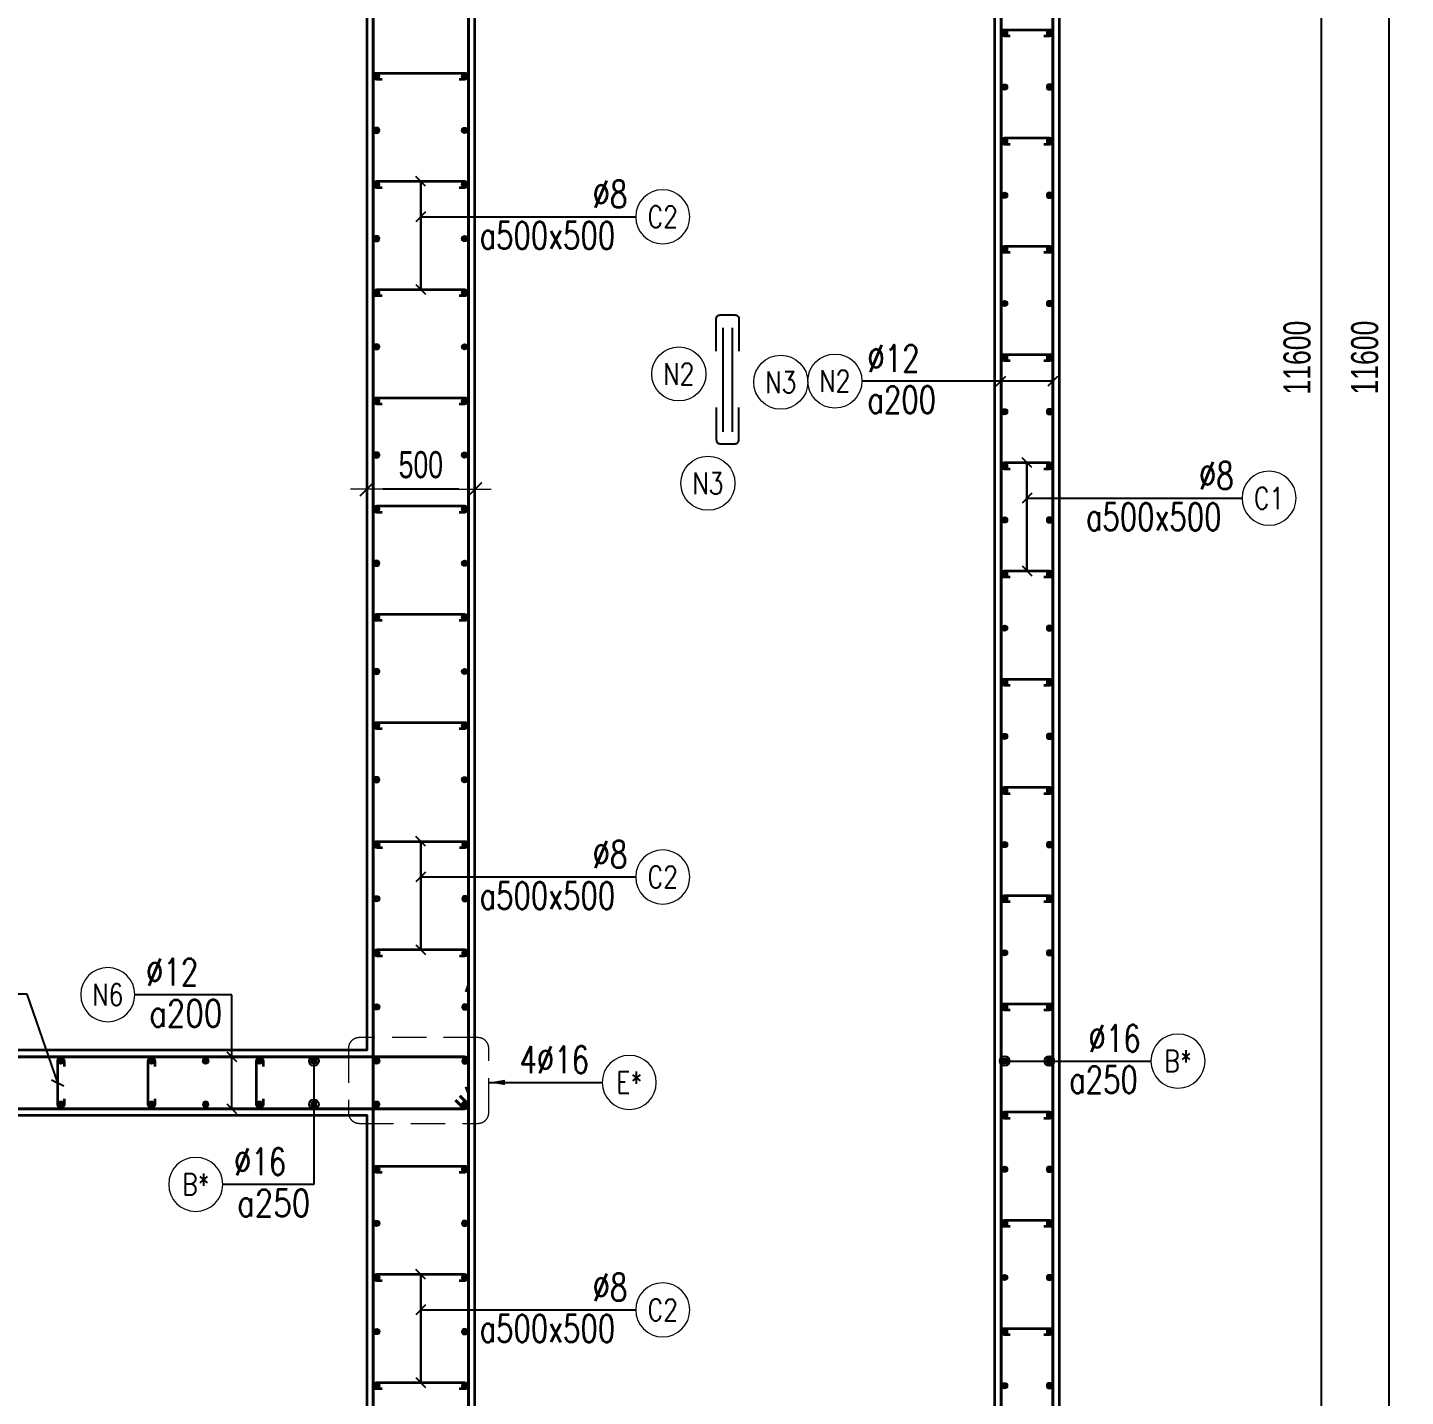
# Model space of a CAD drawing. Header units: millimetres. Extents: x 738475 to 1279438, y -34239 to 156422.
# Drawn here: x 1178206 to 1184571, y 98999 to 105323 of the extents above; entities that cross this region are included whole.
import ezdxf
from ezdxf.enums import TextEntityAlignment as Align

# ---------------------------------------------------------------- set-up
doc = ezdxf.new("R2010")
doc.units = ezdxf.units.MM
doc.header["$MEASUREMENT"] = 0
doc.linetypes.add('HIDDEN', pattern=[9.525, 6.35, -3.175])
doc.linetypes.add('HIDDEN2', pattern=[4.7625, 3.175, -1.5875])
doc.layers.get('0').update_dxf_attribs({"lineweight": 20})
doc.layers.get('Defpoints').update_dxf_attribs({"color": 151, "lineweight": 9})
doc.layers.add('Hidden', color=9, linetype='HIDDEN')
doc.layers.add('Ligature', color=1, linetype='Continuous')
for name, color, linetype, lineweight in [('KC-LEADER', 153, 'Continuous', 18), ('KC-THEP', 6, 'Continuous', 40), ('NDC_S_DIM', 1, 'Continuous', 15), ('NDC_S_HIDDEN', 8, 'HIDDEN2', 13), ('NDC_S_LEADER', 1, 'Continuous', 15), ('NDC_S_REBAR', 4, 'Continuous', 35), ('NDC_S_STIRRUP', 4, 'Continuous', 40), ('NDC_S_VN TEXT', 7, 'Continuous', 20), ('NDC_S_WALL', 6, 'Continuous', 35)]:
    doc.layers.add(name, color=color, linetype=linetype, lineweight=lineweight)
doc.styles.add('NDC_DIM', font='', dxfattribs={"width": 0.75})
doc.styles.add('NDC_EN TXT', font='romans.shx', dxfattribs={"width": 0.8})
doc.styles.get('NDC_DIM').set_extended_font_data('Dotum')
doc.dimstyles.new('NDC_dim_30', dxfattribs={"dimscale": 30, "dimtxt": 2.5, "dimasz": 1.5, "dimexe": 1.5, "dimexo": 2.5, "dimgap": 1, "dimtad": 1, "dimdec": 0, "dimzin": 0, "dimdsep": 46, "dimtxsty": 'NDC_DIM', "dimblk": 'DIMMARK', "dimcen": 0.09, "dimdle": 1.2, "dimclrd": 1, "dimclre": 1, "dimclrt": 3, "dimadec": 0, "dimazin": 0, "dimtfac": 1, "dimtdec": 0, "dimtix": 1, "dimtofl": 0, "dimtmove": 0, "dimatfit": 3, "dimfxl": 6, "dimfxlon": 1, "dimtolj": 1, "dimtzin": 0, "dimarcsym": 0})
doc.dimstyles.new('NDC_dim_50', dxfattribs={"dimscale": 50, "dimtxt": 2.5, "dimasz": 1.5, "dimexe": 1.5, "dimexo": 2.5, "dimgap": 1, "dimtad": 1, "dimdec": 0, "dimzin": 0, "dimdsep": 46, "dimtxsty": 'NDC_DIM', "dimblk": 'DIMMARK', "dimcen": 0.09, "dimdle": 1.2, "dimclrd": 1, "dimclre": 1, "dimclrt": 3, "dimadec": 0, "dimazin": 0, "dimtfac": 1, "dimtdec": 0, "dimtix": 1, "dimtofl": 0, "dimtmove": 0, "dimatfit": 3, "dimfxl": 6, "dimfxlon": 1, "dimtolj": 1, "dimtzin": 0, "dimarcsym": 0})

# ---------------------------------------------------------------- blocks, each defined once
blk = doc.blocks.new('THEP')
at = {"layer": 'KC-LEADER', "color": 6}
blk.add_circle((0, 0), 14, dxfattribs=at)
at = {"layer": 'KC-THEP'}
for p, q in [((-14, 0), (14, 0)), ((9.9, 9.9), (-9.9, -9.9)), ((-9.9, 9.9), (9.9, -9.9)), ((0, 14), (0, -14))]:
    blk.add_line(p, q, dxfattribs=at)
blk = doc.blocks.new('DIMMARK')
at = {"layer": 'NDC_S_DIM', "color": 1}
blk.add_line((-1.5, 0), (1, 0), dxfattribs=at)
at = {"layer": 'NDC_S_DIM', "color": 2, "const_width": 0.1}
blk.add_lwpolyline([(-0.424, -0.424), (0.424, 0.424)], dxfattribs=at)
blk = doc.blocks.new('*U13')
blk.add_circle((-2.5, 0), 2.5)
at = {"layer": 'NDC_S_VN TEXT', "color": 3, "style": 'NDC_EN TXT', "width": 0.75}
blk.add_attdef('DK1', (0.5, 0.85), '', height=2.5, dxfattribs=at)
at = {"layer": 'NDC_S_VN TEXT', "color": 7, "style": 'NDC_EN TXT', "width": 0.8}
blk.add_attdef('SH2', text='', height=2, dxfattribs=at).set_placement((-2.5, 0), align=Align.MIDDLE)
blk = doc.blocks.new('*U11')
blk.add_circle((-2.5, 0), 2.5)
at = {"layer": 'NDC_S_VN TEXT', "color": 3, "style": 'NDC_EN TXT', "width": 0.75}
for tag, p in [('DK1', (0.5, 0.85)), ('KC1', (0.5, -2.97))]:
    blk.add_attdef(tag, p, '', height=2.5, dxfattribs=at)
at = {"layer": 'NDC_S_VN TEXT', "color": 7, "style": 'NDC_EN TXT', "width": 0.8}
blk.add_attdef('SH2', text='', height=2, dxfattribs=at).set_placement((-2.5, 0), align=Align.MIDDLE)
blk = doc.blocks.new('*U12')
blk.add_circle((-2.5, 0), 2.5)
at = {"layer": 'NDC_S_VN TEXT', "color": 3, "style": 'NDC_EN TXT', "width": 0.75}
for tag, p in [('DK1', (0.5, 0.85)), ('KC1', (0.5, -2.97))]:
    blk.add_attdef(tag, p, '', height=2.5, dxfattribs=at)
at = {"layer": 'NDC_S_VN TEXT', "color": 7, "style": 'NDC_EN TXT', "width": 0.8}
blk.add_attdef('SH2', text='', height=2, dxfattribs=at).set_placement((-2.5, 0), align=Align.MIDDLE)
blk = doc.blocks.new('*U10')
blk.add_circle((2.5, 0), 2.5)
at = {"layer": 'NDC_S_VN TEXT', "color": 3, "style": 'NDC_EN TXT'}
for tag, width, p in [('DK2', 0.75, (-0.85, 0.85)), ('KC2', 0.8, (-0.85, -2.97))]:
    blk.add_attdef(tag, text='', height=2.5, dxfattribs=dict(at, width=width)).set_placement(p, align=Align.RIGHT)
at = {"layer": 'NDC_S_VN TEXT', "color": 7, "style": 'NDC_EN TXT', "width": 0.8}
blk.add_attdef('SH3', text='', height=2, dxfattribs=at).set_placement((2.5, 0), align=Align.MIDDLE)
blk = doc.blocks.new('*D630')
at = {"layer": 'Defpoints', "color": 0, "transparency": 16777216}
for p in [(1179772.8, 103190.4), (1179772.8, 102466.3), (1180272.8, 102466.3)]:
    blk.add_point(p, dxfattribs=at)
at = {"layer": 'NDC_S_DIM', "color": 1, "lineweight": -2, "transparency": 16777216}
for p, q in [((1179772.8, 102890.4), (1179772.8, 103265.4)), ((1180272.8, 102890.4), (1180272.8, 103265.4)), ((1180197.8, 103190.4), (1179847.8, 103190.4))]:
    blk.add_line(p, q, dxfattribs=at)
at = {"layer": 'NDC_S_DIM', "color": 1, "lineweight": -2, "transparency": 16777216, "xscale": 75, "yscale": 75, "zscale": 75, "rotation": 180}
blk.add_blockref('DIMMARK', (1179772.8, 103190.4), dxfattribs=at)
at = {"layer": 'NDC_S_DIM', "color": 1, "lineweight": -2, "transparency": 16777216, "xscale": 75, "yscale": 75, "zscale": 75}
blk.add_blockref('DIMMARK', (1180272.8, 103190.4), dxfattribs=at)
at = {"layer": 'NDC_S_DIM', "color": 3, "transparency": 16777216, "insert": (1180022.8, 103303), "char_height": 125, "attachment_point": 5, "style": 'NDC_DIM'}
blk.add_mtext('\\A1;500', dxfattribs=at)
blk = doc.blocks.new('A$C7BC65A55')
at = {"layer": 'Ligature'}
for p, q in [((-15.2, 372, 0), (-15.2, 38.5, 0)), ((15.2, 372, 0), (15.2, 38.5, 0))]:
    blk.add_line(p, q, dxfattribs=at)
for points in [[(-36.2, 296.5), (-36.2, 400.9, -0.414214), (-24, 413.1), (24, 413.1, -0.414214), (36.2, 400.9), (36.2, 296.5)], [(-36.2, 116.5), (-36.2, 12.2, 0.414214), (-24, 0), (24, 0, 0.414214), (36.2, 12.2), (36.2, 116.5)]]:
    blk.add_lwpolyline(points, format="xyb", dxfattribs=at)
blk = doc.blocks.new('*D606')
at = {"layer": 'Defpoints', "color": 0, "transparency": 16777216}
for p in [(1182972.6, 109598.4), (1184183.3, 109598.4), (1182972.6, 97998.4)]:
    blk.add_point(p, dxfattribs=at)
at = {"layer": 'NDC_S_DIM', "color": 1, "lineweight": -2, "transparency": 16777216}
for p, q in [((1183883.3, 109598.4), (1184258.3, 109598.4)), ((1184183.3, 98073.4), (1184183.3, 109523.4)), ((1183883.3, 97998.4), (1184258.3, 97998.4))]:
    blk.add_line(p, q, dxfattribs=at)
at = {"layer": 'NDC_S_DIM', "color": 1, "lineweight": -2, "transparency": 16777216, "xscale": 75, "yscale": 75, "zscale": 75}
for p, rotation in [((1184183.3, 109598.4), 90), ((1184183.3, 97998.4), 270)]:
    blk.add_blockref('DIMMARK', p, dxfattribs=dict(at, rotation=rotation))
at = {"layer": 'NDC_S_DIM', "color": 3, "transparency": 16777216, "insert": (1184070.7, 103798.4), "char_height": 125, "attachment_point": 5, "rotation": 90, "style": 'NDC_DIM'}
blk.add_mtext('\\A1;11600', dxfattribs=at)
blk = doc.blocks.new('*D609')
at = {"layer": 'Defpoints', "color": 0, "ltscale": 200, "transparency": 16777216}
for p in [(1182972.6, 109598.4), (1184495.9, 109598.4), (1182972.6, 97998.6)]:
    blk.add_point(p, dxfattribs=at)
at = {"layer": 'NDC_S_DIM', "color": 1, "lineweight": -2, "ltscale": 200, "transparency": 16777216}
for p, q in [((1184195.9, 109598.4), (1184570.9, 109598.4)), ((1184495.9, 98073.6), (1184495.9, 109523.4)), ((1184195.9, 97998.6), (1184570.9, 97998.6))]:
    blk.add_line(p, q, dxfattribs=at)
at = {"layer": 'NDC_S_DIM', "color": 1, "lineweight": -2, "ltscale": 200, "transparency": 16777216, "xscale": 75, "yscale": 75, "zscale": 75}
for p, rotation in [((1184495.9, 109598.4), 90), ((1184495.9, 97998.6), 270)]:
    blk.add_blockref('DIMMARK', p, dxfattribs=dict(at, rotation=rotation))
at = {"layer": 'NDC_S_DIM', "color": 3, "ltscale": 200, "transparency": 16777216, "insert": (1184383.3, 103798.5), "char_height": 125, "attachment_point": 5, "rotation": 90, "style": 'NDC_DIM'}
blk.add_mtext('\\A1;11600', dxfattribs=at)

msp = doc.modelspace()

# ---------------------------------------------------------------- linework, layer by layer
for centre in [(1181214.475, 103723.029), (1181685.444, 103684.869), (1181348.923, 103218.026)]:
    msp.add_circle(centre, 125)
at = {"layer": 'NDC_S_HIDDEN', "ltscale": 50}
msp.add_lwpolyline([(1180286.558, 100656.754), (1179738.459, 100656.754, 0.41421356), (1179688.459, 100606.754), (1179688.459, 100310.634, 0.41421356), (1179738.459, 100260.634), (1180286.558, 100260.634, 0.41421356), (1180336.558, 100310.634), (1180336.558, 100606.754, 0.41421356)], format="xyb", close=True, dxfattribs=at)
at = {"layer": 'NDC_S_REBAR'}
for points in [[(1182744.262, 105283.363), (1182719.262, 105283.363, -1), (1182719.262, 105313.363), (1182926.287, 105313.363, -1), (1182926.287, 105283.363), (1182901.287, 105283.363)], [(1179844.262, 105083.363), (1179819.262, 105083.363, -1), (1179819.262, 105113.363), (1180224.731, 105113.363, -1), (1180224.731, 105083.363), (1180199.731, 105083.363)], [(1182744.262, 104783.363), (1182719.262, 104783.363, -1), (1182719.262, 104813.363), (1182926.287, 104813.363, -1), (1182926.287, 104783.363), (1182901.287, 104783.363)], [(1179844.262, 104583.363), (1179819.262, 104583.363, -1), (1179819.262, 104613.363), (1180224.731, 104613.363, -1), (1180224.731, 104583.363), (1180199.731, 104583.363)], [(1182744.262, 104283.363), (1182719.262, 104283.363, -1), (1182719.262, 104313.363), (1182926.287, 104313.363, -1), (1182926.287, 104283.363), (1182901.287, 104283.363)], [(1179844.262, 104083.363), (1179819.262, 104083.363, -1), (1179819.262, 104113.363), (1180224.731, 104113.363, -1), (1180224.731, 104083.363), (1180199.731, 104083.363)], [(1182744.262, 103783.363), (1182719.262, 103783.363, -1), (1182719.262, 103813.363), (1182926.287, 103813.363, -1), (1182926.287, 103783.363), (1182901.287, 103783.363)], [(1179844.262, 103583.363), (1179819.262, 103583.363, -1), (1179819.262, 103613.363), (1180224.731, 103613.363, -1), (1180224.731, 103583.363), (1180199.731, 103583.363)], [(1182744.262, 103283.363), (1182719.262, 103283.363, -1), (1182719.262, 103313.363), (1182926.287, 103313.363, -1), (1182926.287, 103283.363), (1182901.287, 103283.363)], [(1179844.262, 103083.363), (1179819.262, 103083.363, -1), (1179819.262, 103113.363), (1180224.731, 103113.363, -1), (1180224.731, 103083.363), (1180199.731, 103083.363)], [(1182744.262, 102783.363), (1182719.262, 102783.363, -1), (1182719.262, 102813.363), (1182926.287, 102813.363, -1), (1182926.287, 102783.363), (1182901.287, 102783.363)], [(1179844.262, 102583.363), (1179819.262, 102583.363, -1), (1179819.262, 102613.363), (1180224.731, 102613.363, -1), (1180224.731, 102583.363), (1180199.731, 102583.363)], [(1182744.262, 102283.363), (1182719.262, 102283.363, -1), (1182719.262, 102313.363), (1182926.287, 102313.363, -1), (1182926.287, 102283.363), (1182901.287, 102283.363)], [(1179844.262, 102083.363), (1179819.262, 102083.363, -1), (1179819.262, 102113.363), (1180224.731, 102113.363, -1), (1180224.731, 102083.363), (1180199.731, 102083.363)], [(1182744.262, 101783.363), (1182719.262, 101783.363, -1), (1182719.262, 101813.363), (1182926.287, 101813.363, -1), (1182926.287, 101783.363), (1182901.287, 101783.363)], [(1179845.818, 101533.363), (1179820.818, 101533.363, -1), (1179820.818, 101563.363), (1180226.287, 101563.363, -1), (1180226.287, 101533.363), (1180201.287, 101533.363)], [(1182744.262, 101283.363), (1182719.262, 101283.363, -1), (1182719.262, 101313.363), (1182926.287, 101313.363, -1), (1182926.287, 101283.363), (1182901.287, 101283.363)], [(1179845.818, 101033.363), (1179820.818, 101033.363, -1), (1179820.818, 101063.363), (1180226.287, 101063.363, -1), (1180226.287, 101033.363), (1180201.287, 101033.363)], [(1182744.262, 100783.363), (1182719.262, 100783.363, -1), (1182719.262, 100813.363), (1182926.287, 100813.363, -1), (1182926.287, 100783.363), (1182901.287, 100783.363)], [(1178375.386, 100373.363), (1178375.386, 100348.363, -1), (1178345.386, 100348.363), (1178345.386, 100548.363, -1), (1178375.386, 100548.363), (1178375.386, 100523.363)], [(1178793.693, 100373.363), (1178793.693, 100348.363, -1), (1178763.693, 100348.363), (1178763.693, 100548.363, -1), (1178793.693, 100548.363), (1178793.693, 100523.363)], [(1179293.693, 100373.363), (1179293.693, 100348.363, -1), (1179263.693, 100348.363), (1179263.693, 100548.363, -1), (1179293.693, 100548.363), (1179293.693, 100523.363)], [(1182744.262, 100283.363), (1182719.262, 100283.363, -1), (1182719.262, 100313.363), (1182926.287, 100313.363, -1), (1182926.287, 100283.363), (1182901.287, 100283.363)], [(1179844.262, 100033.363), (1179819.262, 100033.363, -1), (1179819.262, 100063.363), (1180224.731, 100063.363, -1), (1180224.731, 100033.363), (1180199.731, 100033.363)], [(1182744.262, 99783.363), (1182719.262, 99783.363, -1), (1182719.262, 99813.363), (1182926.287, 99813.363, -1), (1182926.287, 99783.363), (1182901.287, 99783.363)], [(1179844.262, 99533.363), (1179819.262, 99533.363, -1), (1179819.262, 99563.363), (1180224.731, 99563.363, -1), (1180224.731, 99533.363), (1180199.731, 99533.363)], [(1182744.262, 99283.363), (1182719.262, 99283.363, -1), (1182719.262, 99313.363), (1182926.287, 99313.363, -1), (1182926.287, 99283.363), (1182901.287, 99283.363)], [(1179844.262, 99033.363), (1179819.262, 99033.363, -1), (1179819.262, 99063.363), (1180224.731, 99063.363, -1), (1180224.731, 99033.363), (1180199.731, 99033.363)]]:
    msp.add_lwpolyline(points, format="xyb", dxfattribs=at)
at = {"layer": 'NDC_S_STIRRUP'}
for points in [[(1180232.774, 100429.714), (1180242.774, 100399.714), (1180242.774, 109948.363, 0.41421356), (1180222.774, 109968.363), (1179822.774, 109968.363, 0.41421356), (1179802.774, 109948.363), (1179802.774, 106699.038), (1179802.774, 106699.038)], [(1182902.774, 97688.363), (1182942.774, 97648.363, -0.41421356), (1182922.774, 97628.363), (1182722.774, 97628.363, -0.41421356), (1182702.774, 97648.363), (1182702.774, 109948.363, -0.41421356), (1182722.774, 109968.363), (1182922.774, 109968.363, -0.41421356), (1182942.774, 109948.363), (1182942.774, 97648.363, -0.41421356), (1182922.774, 97628.363), (1182882.774, 97668.363)], [(1179802.774, 107198.363), (1179802.774, 107198.363), (1179802.774, 97648.363, 0.41421356), (1179822.774, 97628.363), (1180222.774, 97628.363, 0.41421356), (1180242.774, 97648.363), (1180242.774, 100899.038), (1180232.774, 100869.038)], [(1180182.774, 100368.363), (1180222.774, 100328.363, 0.41421356), (1180242.774, 100348.363), (1180242.774, 100548.363, 0.41421356), (1180222.774, 100568.363), (1176721.975, 100568.363, 0.41421356), (1176701.975, 100548.363), (1176701.975, 100348.363, 0.41435759), (1176721.975, 100328.363), (1180222.774, 100328.363, 0.41421356), (1180242.774, 100348.363), (1180202.774, 100388.363)]]:
    msp.add_lwpolyline(points, format="xyb", dxfattribs=at)
at = {"layer": 'NDC_S_WALL'}
for points in [[(1180272.774, 97898.363), (1180272.774, 109698.363), (1180922.774, 109698.363), (1180922.774, 109698.363), (1180922.774, 109998.363), (1180922.774, 109998.363), (1178372.774, 109998.363), (1178372.774, 109998.363), (1178372.774, 109498.363), (1178372.774, 109498.363), (1179772.774, 109498.363), (1179772.774, 109498.363), (1179772.774, 107948.363), (1179772.774, 107948.363), (1178372.774, 107948.363), (1178372.774, 107648.363), (1179772.774, 107648.363), (1179772.774, 107648.363), (1179772.774, 100598.363), (1179772.774, 100598.363), (1176972.774, 100598.363)], [(1182972.774, 97598.363), (1182972.774, 109998.363), (1182972.774, 109998.363), (1182022.774, 109998.363), (1182022.774, 109998.363), (1182022.774, 109698.363), (1182022.774, 109698.363), (1182672.774, 109698.363), (1182672.774, 97898.363)], [(1176972.774, 98098.363), (1176972.774, 100298.363), (1176972.774, 100298.363), (1179772.774, 100298.363), (1179772.774, 100298.363), (1179772.774, 98098.363)]]:
    msp.add_lwpolyline(points, dxfattribs=at)

# ---------------------------------------------------------------- block references
at = {"layer": 'Hidden', "xscale": 1.44, "yscale": 1.44, "zscale": 1.44}
msp.add_blockref('A$C7BC65A55', (1181439.555, 103400.748, 0.03), dxfattribs=at)
at = {"layer": 'KC-THEP'}
for p, rotation in [((1182719.262, 105298.363), 189.6685644363809), ((1180224.731, 105098.363), 9.66856443638085), ((1182719.262, 105048.363), 189.6685644363809), ((1180224.731, 104848.363), 9.66856443638085), ((1182719.262, 104798.363), 189.6685644363809), ((1180224.731, 104598.363), 9.66856443638085), ((1182719.262, 104548.363), 189.6685644363809), ((1180224.731, 104348.363), 9.66856443638085), ((1182719.262, 104298.363), 189.6685644363809), ((1180224.731, 104098.363), 9.66856443638085), ((1182719.262, 104048.363), 189.6685644363809), ((1180224.731, 103848.363), 9.66856443638085), ((1182719.262, 103798.363), 189.6685644363809), ((1180224.731, 103598.363), 9.66856443638085), ((1182719.262, 103548.363), 189.6685644363809), ((1180224.731, 103348.363), 9.66856443638085), ((1182719.262, 103298.363), 189.6685644363809), ((1180224.731, 103098.363), 9.66856443638085), ((1182719.262, 103048.363), 189.6685644363809), ((1180224.731, 102848.363), 9.66856443638085), ((1182719.262, 102798.363), 189.6685644363809), ((1180224.731, 102598.363), 9.66856443638085), ((1182719.262, 102548.363), 189.6685644363809), ((1180224.731, 102348.363), 9.66856443638085), ((1182719.262, 102298.363), 189.6685644363809), ((1180224.731, 102098.363), 9.66856443638085), ((1182719.262, 102048.363), 189.6685644363809), ((1180224.731, 101848.363), 9.66856443638085), ((1182719.262, 101798.363), 189.6685644363809), ((1179819.262, 101548.363), 189.6685644363809), ((1182719.262, 101548.363), 189.6685644363809), ((1179819.262, 101298.363), 189.6685644363809), ((1182719.262, 101298.363), 189.6685644363809), ((1179819.262, 101048.363), 189.6685644363809), ((1182719.262, 101048.363), 189.6685644363809), ((1179819.262, 100798.363), 189.6685644363809), ((1182719.262, 100798.363), 189.6685644363809), ((1178360.386, 100548.363), 189.6685644363809), ((1178778.693, 100548.363), 189.6685644363809), ((1179028.693, 100548.363), 189.6685644363809), ((1179278.693, 100548.363), 189.6685644363809), ((1179528.693, 100548.363), 189.6685644363809), ((1179819.262, 100548.363), 189.6685644363809), ((1182719.262, 100548.363), 189.6685644363809), ((1180226.287, 100348.363), 9.66856443638095), ((1182719.262, 100298.363), 189.6685644363809), ((1179819.262, 100048.363), 189.6685644363809), ((1182719.262, 100048.363), 189.6685644363809), ((1179819.262, 99798.363), 189.6685644363809), ((1182719.262, 99798.363), 189.6685644363809), ((1179819.262, 99548.363), 189.6685644363809), ((1182719.262, 99548.363), 189.6685644363809), ((1179819.262, 99298.363), 189.6685644363809), ((1182719.262, 99298.363), 189.6685644363809), ((1179819.262, 99048.363), 189.6685644363809), ((1182719.262, 99048.363), 189.6685644363809)]:
    msp.add_blockref('THEP', p, dxfattribs=dict(at, rotation=rotation))
at = {"layer": 'KC-THEP', "xscale": -1}
for p, rotation in [((1182926.287, 105298.363), 170.331435563619), ((1179819.262, 105098.363), 350.3314355636191), ((1182926.287, 105048.363), 170.331435563619), ((1179819.262, 104848.363), 350.3314355636191), ((1182926.287, 104798.363), 170.331435563619), ((1179819.262, 104598.363), 350.3314355636191), ((1182926.287, 104548.363), 170.331435563619), ((1179819.262, 104348.363), 350.3314355636191), ((1182926.287, 104298.363), 170.331435563619), ((1179819.262, 104098.363), 350.3314355636191), ((1182926.287, 104048.363), 170.331435563619), ((1179819.262, 103848.363), 350.3314355636191), ((1182926.287, 103798.363), 170.331435563619), ((1179819.262, 103598.363), 350.3314355636191), ((1182926.287, 103548.363), 170.331435563619), ((1179819.262, 103348.363), 350.3314355636191), ((1182926.287, 103298.363), 170.331435563619), ((1179819.262, 103098.363), 350.3314355636191), ((1182926.287, 103048.363), 170.331435563619), ((1179819.262, 102848.363), 350.3314355636191), ((1182926.287, 102798.363), 170.331435563619), ((1179819.262, 102598.363), 350.3314355636191), ((1182926.287, 102548.363), 170.331435563619), ((1179819.262, 102348.363), 350.3314355636191), ((1182926.287, 102298.363), 170.331435563619), ((1179819.262, 102098.363), 350.3314355636191), ((1182926.287, 102048.363), 170.331435563619), ((1179819.262, 101848.363), 350.3314355636191), ((1182926.287, 101798.363), 170.331435563619), ((1180226.287, 101548.363), 170.331435563619), ((1182926.287, 101548.363), 170.331435563619), ((1180226.287, 101298.363), 170.331435563619), ((1182926.287, 101298.363), 170.331435563619), ((1180226.287, 101048.363), 170.331435563619), ((1182926.287, 101048.363), 170.331435563619), ((1180226.287, 100798.363), 170.331435563619), ((1182926.287, 100798.363), 170.331435563619), ((1180226.287, 100548.363), 170.331435563619), ((1182926.287, 100548.363), 170.331435563619), ((1178360.386, 100348.363), 350.3314355636191), ((1178778.693, 100348.363), 350.3314355636191), ((1179028.693, 100348.363), 350.3314355636191), ((1179278.693, 100348.363), 350.3314355636191), ((1179528.693, 100348.363), 350.3314355636191), ((1179819.262, 100348.363), 350.3314355636191), ((1182926.287, 100298.363), 170.331435563619), ((1180224.731, 100048.363), 170.331435563619), ((1182926.287, 100048.363), 170.331435563619), ((1180224.731, 99798.363), 170.331435563619), ((1182926.287, 99798.363), 170.331435563619), ((1180224.731, 99548.363), 170.331435563619), ((1182926.287, 99548.363), 170.331435563619), ((1180224.731, 99298.363), 170.331435563619), ((1182926.287, 99298.363), 170.331435563619), ((1180224.731, 99048.363), 170.331435563619), ((1182926.287, 99048.363), 170.331435563619)]:
    msp.add_blockref('THEP', p, dxfattribs=dict(at, rotation=rotation))
at = {"layer": 'NDC_S_VN TEXT'}
ref = msp.add_blockref('*U12', (1181015.31, 104449.001), dxfattribs=dict(at, xscale=-50, yscale=50, zscale=50))
ref.add_attrib('SH2', 'C2', dxfattribs={"color": 7, "height": 100, "style": 'NDC_EN TXT', "width": 0.8}).set_placement((1181140.31, 104449.001), align=Align.MIDDLE)
ref.add_attrib('DK1', '%%c8', (1180816.203, 104491.277), dxfattribs={"color": 3, "height": 125, "style": 'NDC_EN TXT', "width": 0.75})
ref.add_attrib('KC1', 'a500x500', (1180293.881, 104300.374), dxfattribs={"color": 3, "height": 125, "style": 'NDC_EN TXT', "width": 0.75})
at = {"layer": 'NDC_S_VN TEXT', "xscale": 50, "yscale": 50, "zscale": 50}
msp.add_blockref('*U11', (1182060.387, 103690.037), dxfattribs=at).add_auto_attribs({'SH2': 'N2', 'DK1': '%%C12', 'KC1': 'a200'})
at = {"layer": 'NDC_S_VN TEXT'}
ref = msp.add_blockref('*U12', (1183816.088, 103149.001), dxfattribs=dict(at, xscale=-50, yscale=50, zscale=50))
ref.add_attrib('SH2', 'C1', dxfattribs={"color": 7, "height": 100, "style": 'NDC_EN TXT', "width": 0.8}).set_placement((1183941.088, 103149.001), align=Align.MIDDLE)
ref.add_attrib('DK1', '%%c8', (1183616.98, 103191.277), dxfattribs={"color": 3, "height": 125, "style": 'NDC_EN TXT', "width": 0.75})
ref.add_attrib('KC1', 'a500x500', (1183094.659, 103000.374), dxfattribs={"color": 3, "height": 125, "style": 'NDC_EN TXT', "width": 0.75})
ref = msp.add_blockref('*U12', (1181015.31, 101399.001), dxfattribs=dict(at, xscale=-50, yscale=50, zscale=50))
ref.add_attrib('SH2', 'C2', dxfattribs={"color": 7, "height": 100, "style": 'NDC_EN TXT', "width": 0.8}).set_placement((1181140.31, 101399.001), align=Align.MIDDLE)
ref.add_attrib('DK1', '%%c8', (1180816.203, 101441.277), dxfattribs={"color": 3, "height": 125, "style": 'NDC_EN TXT', "width": 0.75})
ref.add_attrib('KC1', 'a500x500', (1180293.881, 101250.374), dxfattribs={"color": 3, "height": 125, "style": 'NDC_EN TXT', "width": 0.75})
ref = msp.add_blockref('*U10', (1178701.695, 100855.211), dxfattribs=dict(at, xscale=-50, yscale=50, zscale=50))
ref.add_attrib('SH3', 'N6', dxfattribs={"color": 7, "height": 100, "style": 'NDC_EN TXT', "width": 0.8}).set_placement((1178576.695, 100855.211), align=Align.MIDDLE)
ref.add_attrib('DK2', '%%C12', dxfattribs={"color": 3, "height": 125, "style": 'NDC_EN TXT', "width": 0.75}).set_placement((1178994.195, 100897.486), align=Align.RIGHT)
ref.add_attrib('KC2', 'a200', dxfattribs={"color": 3, "height": 125, "style": 'NDC_EN TXT', "width": 0.8}).set_placement((1179106.1, 100706.584), align=Align.RIGHT)
ref = msp.add_blockref('*U11', (1183395.233, 100548.363), dxfattribs=dict(at, xscale=-50, yscale=50, zscale=50))
ref.add_attrib('SH2', 'B*', dxfattribs={"color": 7, "height": 100, "style": 'NDC_EN TXT', "width": 0.8}).set_placement((1183520.233, 100548.363), align=Align.MIDDLE)
ref.add_attrib('DK1', '%%C16', (1183106.84, 100590.638), dxfattribs={"color": 3, "height": 125, "style": 'NDC_EN TXT', "width": 0.75})
ref.add_attrib('KC1', 'a250', (1183017.555, 100399.736), dxfattribs={"color": 3, "height": 125, "style": 'NDC_EN TXT', "width": 0.75})
ref = msp.add_blockref('*U13', (1180860.471, 100449.61), dxfattribs=dict(at, xscale=-50, yscale=50, zscale=50))
ref.add_attrib('SH2', 'E*', dxfattribs={"color": 7, "height": 100, "style": 'NDC_EN TXT', "width": 0.8}).set_placement((1180985.471, 100449.61), align=Align.MIDDLE)
ref.add_attrib('DK1', '4%%C16', (1180478.328, 100491.885), dxfattribs={"color": 3, "height": 125, "style": 'NDC_EN TXT', "width": 0.75})
ref = msp.add_blockref('*U10', (1179108.081, 99978.651), dxfattribs=dict(at, xscale=-50, yscale=50, zscale=50))
ref.add_attrib('SH3', 'B*', dxfattribs={"color": 7, "height": 100, "style": 'NDC_EN TXT', "width": 0.8}).set_placement((1178983.081, 99978.651), align=Align.MIDDLE)
ref.add_attrib('DK2', '%%C16', dxfattribs={"color": 3, "height": 125, "style": 'NDC_EN TXT', "width": 0.75}).set_placement((1179400.581, 100020.926), align=Align.RIGHT)
ref.add_attrib('KC2', 'a250', dxfattribs={"color": 3, "height": 125, "style": 'NDC_EN TXT', "width": 0.8}).set_placement((1179512.486, 99830.023), align=Align.RIGHT)
ref = msp.add_blockref('*U12', (1181015.31, 99399.001), dxfattribs=dict(at, xscale=-50, yscale=50, zscale=50))
ref.add_attrib('SH2', 'C2', dxfattribs={"color": 7, "height": 100, "style": 'NDC_EN TXT', "width": 0.8}).set_placement((1181140.31, 99399.001), align=Align.MIDDLE)
ref.add_attrib('DK1', '%%c8', (1180816.203, 99441.277), dxfattribs={"color": 3, "height": 125, "style": 'NDC_EN TXT', "width": 0.75})
ref.add_attrib('KC1', 'a500x500', (1180293.881, 99250.374), dxfattribs={"color": 3, "height": 125, "style": 'NDC_EN TXT', "width": 0.75})

# ---------------------------------------------------------------- texts
at = {"layer": 'NDC_S_VN TEXT', "color": 7, "style": 'NDC_EN TXT', "width": 0.8}
for tag, p in [('N2', (1181214.475, 103723.029)), ('N3', (1181685.444, 103684.869)), ('N3', (1181348.923, 103218.026))]:
    msp.add_attdef(tag, text='3', height=100, dxfattribs=at).set_placement(p, align=Align.MIDDLE)

# ---------------------------------------------------------------- dimensions: what is measured, and where the dimension line sits
at = {"layer": 'NDC_S_DIM'}
for base, p1, p2, angle, picture, middle in [((1184183.324, 109598.363), (1182972.574, 97998.363), (1182972.574, 109598.363), 90, '*D606', (1184070.739, 103798.363)), ((1179772.774, 103190.397), (1180272.774, 102466.287), (1179772.774, 102466.287), 180, '*D630', (1180022.774, 103302.982))]:
    dim = msp.add_linear_dim(base=base, p1=p1, p2=p2, angle=angle, dimstyle='NDC_dim_50', override={"dimtmove": 1}, dxfattribs=at)
    dim.commit()
    dim.dimension.update_dxf_attribs({"geometry": picture, "text_midpoint": middle})
at = {"layer": 'NDC_S_DIM', "ltscale": 200}
dim = msp.add_linear_dim(base=(1184495.919, 109598.363), p1=(1182972.574, 97998.617), p2=(1182972.574, 109598.363), angle=90, dimstyle='NDC_dim_50', override={"dimtmove": 1}, dxfattribs=at)
dim.commit()
dim.dimension.update_dxf_attribs({"geometry": '*D609', "text_midpoint": (1184383.335, 103798.49)})

# ---------------------------------------------------------------- leaders
at = {"layer": 'NDC_S_LEADER'}
for points, dimstyle, override in [([(1180021.997, 104613.363), (1180021.997, 104113.363)], 'NDC_dim_30', {"dimtad": 0, "dimldrblk": 'Oblique'}), ([(1180021.997, 104113.363), (1180021.997, 104613.363)], 'NDC_dim_30', {"dimtad": 0, "dimldrblk": 'Oblique'}), ([(1180021.997, 104449.001), (1181015.31, 104449.001)], 'NDC_dim_30', {"dimtad": 0, "dimldrblk": 'Oblique'}), ([(1182942.774, 103689.856), (1182060.387, 103689.856)], 'NDC_dim_30', {"dimtad": 0, "dimldrblk": 'Oblique'}), ([(1182702.774, 103689.856), (1182060.387, 103689.856)], 'NDC_dim_30', {"dimtad": 0, "dimldrblk": 'Oblique'}), ([(1182822.774, 103313.363), (1182822.774, 102813.363)], 'NDC_dim_30', {"dimtad": 0, "dimldrblk": 'Oblique'}), ([(1182822.774, 102813.363), (1182822.774, 103313.363)], 'NDC_dim_30', {"dimtad": 0, "dimldrblk": 'Oblique'}), ([(1182822.774, 103149.001), (1183816.088, 103149.001)], 'NDC_dim_30', {"dimtad": 0, "dimldrblk": 'Oblique'}), ([(1180021.997, 101563.363), (1180021.997, 101063.363)], 'NDC_dim_30', {"dimtad": 0, "dimldrblk": 'Oblique'}), ([(1180021.997, 101063.363), (1180021.997, 101563.363)], 'NDC_dim_30', {"dimtad": 0, "dimldrblk": 'Oblique'}), ([(1180021.997, 101399.001), (1181015.31, 101399.001)], 'NDC_dim_30', {"dimtad": 0, "dimldrblk": 'Oblique'}), ([(1178345.386, 100448.363), (1178204.783, 100857.352), (1177391.887, 100857.352)], 'NDC_dim_30', {"dimtad": 0, "dimldrblk": 'Oblique'}), ([(1179149.131, 100328.363), (1179149.131, 100855.03), (1178701.695, 100855.03)], 'NDC_dim_30', {"dimgap": 1, "dimtad": 0, "dimldrblk": 'Oblique'}), ([(1179149.131, 100568.363), (1179149.131, 100855.03), (1178701.695, 100855.03)], 'NDC_dim_30', {"dimtad": 0, "dimldrblk": 'Oblique'}), ([(1179528.693, 100548.363), (1179528.693, 99978.47), (1179108.081, 99978.47)], 'NDC_dim_30', {"dimgap": 1, "dimtad": 0, "dimldrblk": 'Origin'}), ([(1182719.262, 100548.363), (1183395.233, 100548.363)], 'NDC_dim_30', {"dimtad": 0, "dimldrblk": 'Origin'}), ([(1182926.287, 100548.363), (1183395.233, 100548.363)], 'NDC_dim_30', {"dimtad": 0, "dimldrblk": 'Origin'}), ([(1180336.558, 100449.61), (1180860.471, 100449.61)], 'NDC_dim_50', {"dimgap": 1, "dimtad": 0}), ([(1179528.693, 100348.363), (1179528.693, 99978.47), (1179108.081, 99978.47)], 'NDC_dim_30', {"dimgap": 1, "dimtad": 0, "dimldrblk": 'Origin'}), ([(1180021.997, 99563.363), (1180021.997, 99063.363)], 'NDC_dim_30', {"dimtad": 0, "dimldrblk": 'Oblique'}), ([(1180021.997, 99063.363), (1180021.997, 99563.363)], 'NDC_dim_30', {"dimtad": 0, "dimldrblk": 'Oblique'}), ([(1180021.997, 99399.001), (1181015.31, 99399.001)], 'NDC_dim_30', {"dimtad": 0, "dimldrblk": 'Oblique'})]:
    msp.add_leader(points, dimstyle=dimstyle, override=override, dxfattribs=at)

doc.saveas('drawing.dxf')
